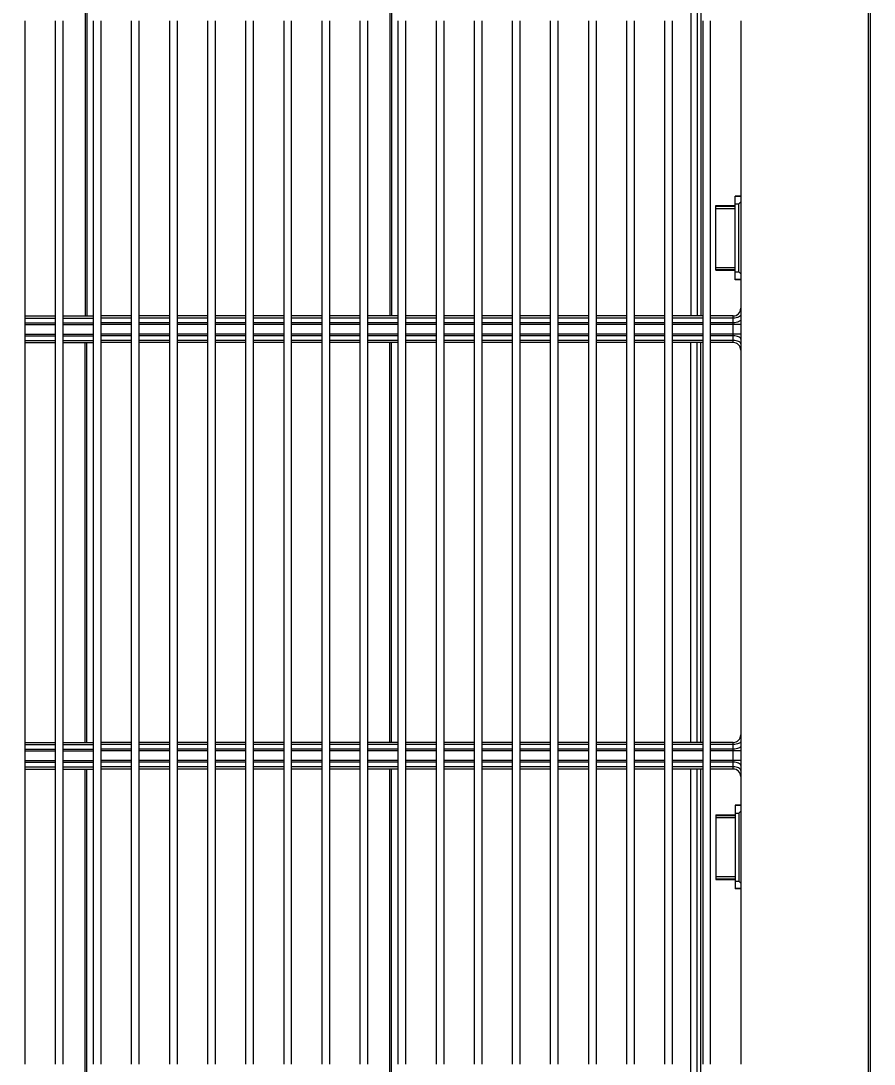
# Model space of a CAD drawing. Header units: metres. Extents: x -101133.8 to -101066.7, y -24899.3 to -24824.7.
# Drawn here: x -101102.3943 to -101102.1703, y -24845.647 to -24845.373 of the extents above; entities that cross this region are included whole.
import ezdxf

# ---------------------------------------------------------------- set-up
doc = ezdxf.new("R2010")
doc.units = ezdxf.units.M
doc.header["$LTSCALE"] = 0.2
doc.header["$PDSIZE"] = -5
doc.layers.add('CMT-COTATION DIVERS', color=1, linetype='Continuous')
doc.layers.add('CMT-CVC-MATERIEL', color=30, linetype='Continuous')
doc.styles.get("Standard").update_dxf_attribs({"font": 'arial.ttf'})
doc.dimstyles.get("Standard").update_dxf_attribs({"dimtxt": 0.18, "dimasz": 0.18, "dimexe": 0.18, "dimexo": 0.0625, "dimgap": 0.09, "dimtad": 0, "dimtih": 1, "dimtoh": 1, "dimdec": 4, "dimzin": 0, "dimdsep": 46, "dimtxsty": 'Standard', "dimcen": 0.09, "dimadec": 0, "dimazin": 0, "dimtfac": 1, "dimtdec": 4, "dimtofl": 0, "dimtmove": 0, "dimatfit": 3, "dimfxl": 1, "dimtolj": 1, "dimtzin": 0, "dimarcsym": 0})

# ---------------------------------------------------------------- blocks, each defined once
blk = doc.blocks.new('Cassette 600x600')
at = {"linetype": 'Continuous', "lineweight": 13}
for p, q in [((-20143.73, 277.01), (-20417.73, 277.01)), ((-20340.23, 277.01), (-20340.23, 269.01)), ((-20339.68, 277.01), (-20339.68, 269.01)), ((-20338.44, 277.01), (-20338.44, 269.01)), ((-20337.99, 277.01), (-20337.99, 269.01)), ((-20335.47, 277.01), (-20335.47, 269.01)), ((-20335.02, 277.01), (-20335.02, 269.01)), ((-20333.78, 277.01), (-20333.78, 269.01)), ((-20333.23, 277.01), (-20333.23, 269.01)), ((-20228.23, 277.01), (-20228.23, 269.01)), ((-20227.68, 277.01), (-20227.68, 269.01)), ((-20226.44, 277.01), (-20226.44, 269.01)), ((-20225.99, 277.01), (-20225.99, 269.01)), ((-20223.47, 277.01), (-20223.47, 269.01)), ((-20223.02, 277.01), (-20223.02, 269.01)), ((-20221.78, 277.01), (-20221.78, 269.01)), ((-20221.23, 277.01), (-20221.23, 269.01)), ((-20143.73, 269.01), (-20417.73, 269.01)), ((-20143.73, 267.01), (-20417.73, 267.01)), ((-20340.23, 267.01), (-20340.23, 259.01)), ((-20339.68, 267.01), (-20339.68, 259.01)), ((-20338.44, 267.01), (-20338.44, 259.01)), ((-20337.99, 267.01), (-20337.99, 259.01)), ((-20335.47, 267.01), (-20335.47, 259.01)), ((-20335.02, 267.01), (-20335.02, 259.01)), ((-20333.78, 267.01), (-20333.78, 259.01)), ((-20333.23, 267.01), (-20333.23, 259.01)), ((-20228.23, 267.01), (-20228.23, 259.01)), ((-20227.68, 267.01), (-20227.68, 259.01)), ((-20226.44, 267.01), (-20226.44, 259.01)), ((-20225.99, 267.01), (-20225.99, 259.01)), ((-20223.47, 267.01), (-20223.47, 259.01)), ((-20223.02, 267.01), (-20223.02, 259.01)), ((-20221.78, 267.01), (-20221.78, 259.01)), ((-20221.23, 267.01), (-20221.23, 259.01)), ((-20443.73, 261.16), (-20340.23, 261.16)), ((-20443.73, 260.7), (-20340.23, 260.7)), ((-20333.23, 261.16), (-20228.23, 261.16)), ((-20333.23, 260.7), (-20228.23, 260.7)), ((-20117.73, 261.16), (-20221.23, 261.16)), ((-20117.73, 260.7), (-20221.23, 260.7)), ((-20143.73, 259.01), (-20417.73, 259.01)), ((-20143.73, 257.01), (-20417.73, 257.01)), ((-20340.23, 249.01), (-20340.23, 257.01)), ((-20339.68, 249.01), (-20339.68, 257.01)), ((-20338.44, 249.01), (-20338.44, 257.01)), ((-20337.99, 249.01), (-20337.99, 257.01)), ((-20335.47, 249.01), (-20335.47, 257.01)), ((-20335.02, 249.01), (-20335.02, 257.01)), ((-20333.78, 249.01), (-20333.78, 257.01)), ((-20333.23, 249.01), (-20333.23, 257.01)), ((-20228.23, 249.01), (-20228.23, 257.01)), ((-20227.68, 249.01), (-20227.68, 257.01)), ((-20226.44, 249.01), (-20226.44, 257.01)), ((-20225.99, 249.01), (-20225.99, 257.01)), ((-20223.47, 249.01), (-20223.47, 257.01)), ((-20223.02, 249.01), (-20223.02, 257.01)), ((-20221.78, 249.01), (-20221.78, 257.01)), ((-20221.23, 249.01), (-20221.23, 257.01)), ((-20143.73, 249.01), (-20417.73, 249.01)), ((-20143.73, 247.01), (-20417.73, 247.01)), ((-20340.23, 239.01), (-20340.23, 247.01)), ((-20339.68, 239.01), (-20339.68, 247.01)), ((-20338.44, 239.01), (-20338.44, 247.01)), ((-20337.99, 239.01), (-20337.99, 247.01)), ((-20335.47, 239.01), (-20335.47, 247.01)), ((-20335.02, 239.01), (-20335.02, 247.01)), ((-20333.78, 239.01), (-20333.78, 247.01)), ((-20333.23, 239.01), (-20333.23, 247.01)), ((-20228.23, 239.01), (-20228.23, 247.01)), ((-20227.68, 239.01), (-20227.68, 247.01)), ((-20226.44, 239.01), (-20226.44, 247.01)), ((-20225.99, 239.01), (-20225.99, 247.01)), ((-20223.47, 239.01), (-20223.47, 247.01)), ((-20223.02, 239.01), (-20223.02, 247.01)), ((-20221.78, 239.01), (-20221.78, 247.01)), ((-20221.23, 239.01), (-20221.23, 247.01)), ((-20143.73, 239.01), (-20417.73, 239.01)), ((-20143.73, 237.01), (-20417.73, 237.01)), ((-20340.23, 229.01), (-20340.23, 237.01)), ((-20339.68, 229.01), (-20339.68, 237.01)), ((-20338.44, 229.01), (-20338.44, 237.01)), ((-20337.99, 229.01), (-20337.99, 237.01)), ((-20335.47, 229.01), (-20335.47, 237.01)), ((-20335.02, 229.01), (-20335.02, 237.01)), ((-20333.78, 229.01), (-20333.78, 237.01)), ((-20333.23, 229.01), (-20333.23, 237.01)), ((-20228.23, 229.01), (-20228.23, 237.01)), ((-20227.68, 229.01), (-20227.68, 237.01)), ((-20226.44, 229.01), (-20226.44, 237.01)), ((-20225.99, 229.01), (-20225.99, 237.01)), ((-20223.47, 229.01), (-20223.47, 237.01)), ((-20223.02, 229.01), (-20223.02, 237.01)), ((-20221.78, 229.01), (-20221.78, 237.01)), ((-20221.23, 229.01), (-20221.23, 237.01)), ((-20143.73, 229.01), (-20417.73, 229.01)), ((-20143.73, 227.01), (-20417.73, 227.01)), ((-20340.23, 219.01), (-20340.23, 227.01)), ((-20339.68, 219.01), (-20339.68, 227.01)), ((-20338.44, 219.01), (-20338.44, 227.01)), ((-20337.99, 219.01), (-20337.99, 227.01)), ((-20335.47, 219.01), (-20335.47, 227.01)), ((-20335.02, 219.01), (-20335.02, 227.01)), ((-20333.78, 219.01), (-20333.78, 227.01)), ((-20333.23, 219.01), (-20333.23, 227.01)), ((-20228.23, 219.01), (-20228.23, 227.01)), ((-20227.68, 219.01), (-20227.68, 227.01)), ((-20226.44, 219.01), (-20226.44, 227.01)), ((-20225.99, 219.01), (-20225.99, 227.01)), ((-20223.47, 219.01), (-20223.47, 227.01)), ((-20223.02, 219.01), (-20223.02, 227.01)), ((-20221.78, 219.01), (-20221.78, 227.01)), ((-20221.23, 219.01), (-20221.23, 227.01)), ((-20143.73, 219.01), (-20417.73, 219.01)), ((-20143.73, 217.01), (-20417.73, 217.01)), ((-20340.23, 209.01), (-20340.23, 217.01)), ((-20339.68, 209.01), (-20339.68, 217.01)), ((-20338.44, 209.01), (-20338.44, 217.01)), ((-20337.99, 209.01), (-20337.99, 217.01)), ((-20335.47, 209.01), (-20335.47, 217.01)), ((-20335.02, 209.01), (-20335.02, 217.01)), ((-20333.78, 209.01), (-20333.78, 217.01)), ((-20333.23, 209.01), (-20333.23, 217.01)), ((-20228.23, 209.01), (-20228.23, 217.01)), ((-20227.68, 209.01), (-20227.68, 217.01)), ((-20226.44, 209.01), (-20226.44, 217.01)), ((-20225.99, 209.01), (-20225.99, 217.01)), ((-20223.47, 209.01), (-20223.47, 217.01)), ((-20223.02, 209.01), (-20223.02, 217.01)), ((-20221.78, 209.01), (-20221.78, 217.01)), ((-20221.23, 209.01), (-20221.23, 217.01)), ((-20143.73, 209.01), (-20417.73, 209.01)), ((-20143.73, 207.01), (-20417.73, 207.01)), ((-20340.23, 199.01), (-20340.23, 207.01)), ((-20339.68, 199.01), (-20339.68, 207.01)), ((-20338.44, 199.01), (-20338.44, 207.01)), ((-20337.99, 199.01), (-20337.99, 207.01)), ((-20335.47, 199.01), (-20335.47, 207.01)), ((-20335.02, 199.01), (-20335.02, 207.01)), ((-20333.78, 199.01), (-20333.78, 207.01)), ((-20333.23, 199.01), (-20333.23, 207.01)), ((-20228.23, 199.01), (-20228.23, 207.01)), ((-20227.68, 199.01), (-20227.68, 207.01)), ((-20226.44, 199.01), (-20226.44, 207.01)), ((-20225.99, 199.01), (-20225.99, 207.01)), ((-20223.47, 199.01), (-20223.47, 207.01)), ((-20223.02, 199.01), (-20223.02, 207.01)), ((-20221.78, 199.01), (-20221.78, 207.01)), ((-20221.23, 199.01), (-20221.23, 207.01)), ((-20143.73, 199.01), (-20417.73, 199.01)), ((-20143.73, 197.01), (-20417.73, 197.01)), ((-20340.23, 189.01), (-20340.23, 197.01)), ((-20339.68, 189.01), (-20339.68, 197.01)), ((-20338.44, 189.01), (-20338.44, 197.01)), ((-20337.99, 189.01), (-20337.99, 197.01)), ((-20335.47, 189.01), (-20335.47, 197.01)), ((-20335.02, 189.01), (-20335.02, 197.01)), ((-20333.78, 189.01), (-20333.78, 197.01)), ((-20333.23, 189.01), (-20333.23, 197.01)), ((-20228.23, 189.01), (-20228.23, 197.01)), ((-20227.68, 189.01), (-20227.68, 197.01)), ((-20226.44, 189.01), (-20226.44, 197.01)), ((-20225.99, 189.01), (-20225.99, 197.01)), ((-20223.47, 189.01), (-20223.47, 197.01)), ((-20223.02, 189.01), (-20223.02, 197.01)), ((-20221.78, 189.01), (-20221.78, 197.01)), ((-20221.23, 189.01), (-20221.23, 197.01)), ((-20143.73, 189.01), (-20417.73, 189.01)), ((-20143.73, 187.01), (-20417.73, 187.01)), ((-20340.23, 179.01), (-20340.23, 187.01)), ((-20339.68, 179.01), (-20339.68, 187.01)), ((-20338.44, 179.01), (-20338.44, 187.01)), ((-20337.99, 179.01), (-20337.99, 187.01)), ((-20335.47, 179.01), (-20335.47, 187.01)), ((-20335.02, 179.01), (-20335.02, 187.01)), ((-20333.78, 179.01), (-20333.78, 187.01)), ((-20333.23, 179.01), (-20333.23, 187.01)), ((-20228.23, 179.01), (-20228.23, 187.01)), ((-20227.68, 179.01), (-20227.68, 187.01)), ((-20226.44, 179.01), (-20226.44, 187.01)), ((-20225.99, 179.01), (-20225.99, 187.01)), ((-20223.47, 179.01), (-20223.47, 187.01)), ((-20223.02, 179.01), (-20223.02, 187.01)), ((-20221.78, 179.01), (-20221.78, 187.01)), ((-20221.23, 179.01), (-20221.23, 187.01)), ((-20443.73, 181.16), (-20340.23, 181.16)), ((-20333.23, 181.16), (-20228.23, 181.16)), ((-20117.73, 181.16), (-20221.23, 181.16)), ((-20443.73, 180.7), (-20340.23, 180.7)), ((-20143.73, 179.01), (-20417.73, 179.01)), ((-20333.23, 180.7), (-20228.23, 180.7)), ((-20117.73, 180.7), (-20221.23, 180.7)), ((-20143.73, 177.01), (-20417.73, 177.01)), ((-20340.23, 169.01), (-20340.23, 177.01)), ((-20339.68, 169.01), (-20339.68, 177.01)), ((-20338.44, 169.01), (-20338.44, 177.01)), ((-20337.99, 169.01), (-20337.99, 177.01)), ((-20335.47, 169.01), (-20335.47, 177.01)), ((-20335.02, 169.01), (-20335.02, 177.01)), ((-20333.78, 169.01), (-20333.78, 177.01)), ((-20333.23, 169.01), (-20333.23, 177.01)), ((-20228.23, 169.01), (-20228.23, 177.01)), ((-20227.68, 169.01), (-20227.68, 177.01)), ((-20226.44, 169.01), (-20226.44, 177.01)), ((-20225.99, 169.01), (-20225.99, 177.01)), ((-20223.47, 169.01), (-20223.47, 177.01)), ((-20223.02, 169.01), (-20223.02, 177.01)), ((-20221.78, 169.01), (-20221.78, 177.01)), ((-20221.23, 169.01), (-20221.23, 177.01)), ((-20143.73, 169.01), (-20417.73, 169.01)), ((-20143.73, 167.01), (-20417.73, 167.01)), ((-20340.23, 159.01), (-20340.23, 167.01)), ((-20339.68, 159.01), (-20339.68, 167.01)), ((-20338.44, 159.01), (-20338.44, 167.01)), ((-20337.99, 159.01), (-20337.99, 167.01)), ((-20335.47, 159.01), (-20335.47, 167.01)), ((-20335.02, 159.01), (-20335.02, 167.01)), ((-20333.78, 159.01), (-20333.78, 167.01)), ((-20333.23, 159.01), (-20333.23, 167.01)), ((-20228.23, 159.01), (-20228.23, 167.01)), ((-20227.68, 159.01), (-20227.68, 167.01)), ((-20226.44, 159.01), (-20226.44, 167.01)), ((-20225.99, 159.01), (-20225.99, 167.01)), ((-20223.47, 159.01), (-20223.47, 167.01)), ((-20223.02, 159.01), (-20223.02, 167.01)), ((-20221.78, 159.01), (-20221.78, 167.01)), ((-20221.23, 159.01), (-20221.23, 167.01)), ((-20143.73, 159.01), (-20417.73, 159.01)), ((-20143.73, 157.01), (-20417.73, 157.01)), ((-20340.23, 149.01), (-20340.23, 157.01)), ((-20339.68, 149.01), (-20339.68, 157.01)), ((-20338.44, 149.01), (-20338.44, 157.01)), ((-20337.99, 149.01), (-20337.99, 157.01)), ((-20335.47, 149.01), (-20335.47, 157.01)), ((-20335.02, 149.01), (-20335.02, 157.01)), ((-20333.78, 149.01), (-20333.78, 157.01)), ((-20333.23, 149.01), (-20333.23, 157.01)), ((-20228.23, 149.01), (-20228.23, 157.01)), ((-20227.68, 149.01), (-20227.68, 157.01)), ((-20226.44, 149.01), (-20226.44, 157.01)), ((-20225.99, 149.01), (-20225.99, 157.01)), ((-20223.47, 149.01), (-20223.47, 157.01)), ((-20223.02, 149.01), (-20223.02, 157.01)), ((-20221.78, 149.01), (-20221.78, 157.01)), ((-20221.23, 149.01), (-20221.23, 157.01)), ((-20143.73, 149.01), (-20417.73, 149.01)), ((-20143.73, 147.01), (-20417.73, 147.01)), ((-20340.23, 139.01), (-20340.23, 147.01)), ((-20339.68, 139.01), (-20339.68, 147.01)), ((-20338.44, 139.01), (-20338.44, 147.01)), ((-20337.99, 139.01), (-20337.99, 147.01)), ((-20335.47, 139.01), (-20335.47, 147.01)), ((-20335.02, 139.01), (-20335.02, 147.01)), ((-20333.78, 139.01), (-20333.78, 147.01)), ((-20333.23, 139.01), (-20333.23, 147.01)), ((-20228.23, 139.01), (-20228.23, 147.01)), ((-20227.68, 139.01), (-20227.68, 147.01)), ((-20226.44, 139.01), (-20226.44, 147.01)), ((-20225.99, 139.01), (-20225.99, 147.01)), ((-20223.47, 139.01), (-20223.47, 147.01)), ((-20223.02, 139.01), (-20223.02, 147.01)), ((-20221.78, 139.01), (-20221.78, 147.01)), ((-20221.23, 139.01), (-20221.23, 147.01)), ((-20143.73, 139.01), (-20417.73, 139.01)), ((-20143.73, 137.01), (-20417.73, 137.01)), ((-20340.23, 129.01), (-20340.23, 137.01)), ((-20339.68, 129.01), (-20339.68, 137.01)), ((-20338.44, 129.01), (-20338.44, 137.01)), ((-20337.99, 129.01), (-20337.99, 137.01)), ((-20335.47, 129.01), (-20335.47, 137.01)), ((-20335.02, 129.01), (-20335.02, 137.01)), ((-20333.78, 129.01), (-20333.78, 137.01)), ((-20333.23, 129.01), (-20333.23, 137.01)), ((-20228.23, 129.01), (-20228.23, 137.01)), ((-20227.68, 129.01), (-20227.68, 137.01)), ((-20226.44, 129.01), (-20226.44, 137.01)), ((-20225.99, 129.01), (-20225.99, 137.01)), ((-20223.47, 129.01), (-20223.47, 137.01)), ((-20223.02, 129.01), (-20223.02, 137.01)), ((-20221.78, 129.01), (-20221.78, 137.01)), ((-20221.23, 129.01), (-20221.23, 137.01)), ((-20143.73, 129.01), (-20417.73, 129.01)), ((-20143.73, 127.01), (-20417.73, 127.01)), ((-20340.23, 119.01), (-20340.23, 127.01)), ((-20339.68, 119.01), (-20339.68, 127.01)), ((-20338.44, 119.01), (-20338.44, 127.01)), ((-20337.99, 119.01), (-20337.99, 127.01)), ((-20335.47, 119.01), (-20335.47, 127.01)), ((-20335.02, 119.01), (-20335.02, 127.01)), ((-20333.78, 119.01), (-20333.78, 127.01)), ((-20333.23, 119.01), (-20333.23, 127.01)), ((-20228.23, 119.01), (-20228.23, 127.01)), ((-20227.68, 119.01), (-20227.68, 127.01)), ((-20226.44, 119.01), (-20226.44, 127.01)), ((-20225.99, 119.01), (-20225.99, 127.01)), ((-20223.47, 119.01), (-20223.47, 127.01)), ((-20223.02, 119.01), (-20223.02, 127.01)), ((-20221.78, 119.01), (-20221.78, 127.01)), ((-20221.23, 119.01), (-20221.23, 127.01)), ((-20143.73, 119.01), (-20417.73, 119.01)), ((-20143.73, 117.01), (-20417.73, 117.01)), ((-20340.23, 109.01), (-20340.23, 117.01)), ((-20339.68, 109.01), (-20339.68, 117.01)), ((-20338.44, 109.01), (-20338.44, 117.01)), ((-20337.99, 109.01), (-20337.99, 117.01)), ((-20335.47, 109.01), (-20335.47, 117.01)), ((-20335.02, 109.01), (-20335.02, 117.01)), ((-20333.78, 109.01), (-20333.78, 117.01)), ((-20333.23, 109.01), (-20333.23, 117.01)), ((-20228.23, 109.01), (-20228.23, 117.01)), ((-20227.68, 109.01), (-20227.68, 117.01)), ((-20226.44, 109.01), (-20226.44, 117.01)), ((-20225.99, 109.01), (-20225.99, 117.01)), ((-20223.47, 109.01), (-20223.47, 117.01)), ((-20223.02, 109.01), (-20223.02, 117.01)), ((-20221.78, 109.01), (-20221.78, 117.01)), ((-20221.23, 109.01), (-20221.23, 117.01)), ((-20143.73, 109.01), (-20417.73, 109.01)), ((-20143.73, 107.01), (-20417.73, 107.01)), ((-20340.23, 99.01), (-20340.23, 107.01)), ((-20339.68, 99.01), (-20339.68, 107.01)), ((-20338.44, 99.01), (-20338.44, 107.01)), ((-20337.99, 99.01), (-20337.99, 107.01)), ((-20335.47, 99.01), (-20335.47, 107.01)), ((-20335.02, 99.01), (-20335.02, 107.01)), ((-20333.78, 99.01), (-20333.78, 107.01)), ((-20333.23, 99.01), (-20333.23, 107.01)), ((-20228.23, 99.01), (-20228.23, 107.01)), ((-20227.68, 99.01), (-20227.68, 107.01)), ((-20226.44, 99.01), (-20226.44, 107.01)), ((-20225.99, 99.01), (-20225.99, 107.01)), ((-20223.47, 99.01), (-20223.47, 107.01)), ((-20223.02, 99.01), (-20223.02, 107.01)), ((-20221.78, 99.01), (-20221.78, 107.01)), ((-20221.23, 99.01), (-20221.23, 107.01)), ((-20444.73, 102.1), (-20340.23, 102.1)), ((-20333.23, 102.1), (-20228.23, 102.1)), ((-20116.73, 102.1), (-20221.23, 102.1)), ((-20443.28, 100.48), (-20340.23, 100.48)), ((-20432.64, 99.51), (-20340.23, 99.51)), ((-20143.73, 99.01), (-20417.73, 99.01)), ((-20333.23, 100.48), (-20228.23, 100.48)), ((-20333.23, 99.51), (-20228.23, 99.51)), ((-20118.18, 100.48), (-20221.23, 100.48)), ((-20128.82, 99.51), (-20221.23, 99.51)), ((-20143.73, 97.01), (-20417.73, 97.01)), ((-20340.23, 91.01), (-20340.23, 97.01)), ((-20339.68, 91.01), (-20339.68, 97.01)), ((-20338.44, 91.01), (-20338.44, 97.01)), ((-20337.99, 91.01), (-20337.99, 97.01)), ((-20335.47, 91.01), (-20335.47, 97.01)), ((-20335.02, 91.01), (-20335.02, 97.01)), ((-20333.78, 91.01), (-20333.78, 97.01)), ((-20333.23, 91.01), (-20333.23, 97.01)), ((-20228.23, 91.01), (-20228.23, 97.01)), ((-20227.68, 91.01), (-20227.68, 97.01)), ((-20226.44, 91.01), (-20226.44, 97.01)), ((-20225.99, 91.01), (-20225.99, 97.01)), ((-20223.47, 91.01), (-20223.47, 97.01)), ((-20223.02, 91.01), (-20223.02, 97.01)), ((-20221.78, 91.01), (-20221.78, 97.01)), ((-20221.23, 91.01), (-20221.23, 97.01)), ((-20352.23, 95.54), (-20369.23, 95.54)), ((-20369.23, 95.54), (-20369.23, 90.51)), ((-20369.05, 95.54), (-20369.05, 90.51)), ((-20368.48, 95.54), (-20368.48, 90.51)), ((-20352.98, 95.54), (-20352.98, 90.51)), ((-20352.41, 95.54), (-20352.41, 90.51)), ((-20352.23, 95.54), (-20352.23, 90.51)), ((-20209.23, 95.54), (-20192.23, 95.54)), ((-20209.23, 95.54), (-20209.23, 90.51)), ((-20209.05, 95.54), (-20209.05, 90.51)), ((-20208.48, 95.54), (-20208.48, 90.51)), ((-20192.98, 95.54), (-20192.98, 90.51)), ((-20192.41, 95.54), (-20192.41, 90.51)), ((-20192.23, 95.54), (-20192.23, 90.51)), ((-20369.23, 90.51), (-20371.73, 90.51)), ((-20371.73, 89.01), (-20371.73, 90.51)), ((-20371.63, 89.01), (-20371.63, 90.51)), ((-20369.66, 90.51), (-20369.66, 89.53)), ((-20369.05, 90.51), (-20369.23, 90.51)), ((-20368.48, 90.51), (-20369.05, 90.51)), ((-20352.98, 90.51), (-20368.48, 90.51)), ((-20352.41, 90.51), (-20352.98, 90.51)), ((-20352.23, 90.51), (-20352.41, 90.51)), ((-20349.73, 90.51), (-20352.23, 90.51)), ((-20351.8, 90.51), (-20351.8, 89.53)), ((-20349.83, 89.01), (-20349.83, 90.51)), ((-20349.73, 89.01), (-20349.73, 90.51)), ((-20340.23, 91.01), (-20339.68, 91.01)), ((-20339.75, 90.24), (-20339.69, 90.61)), ((-20339.69, 90.61), (-20339.68, 91.01)), ((-20339.68, 91.01), (-20338.44, 91.01)), ((-20338.51, 90.24), (-20338.46, 90.61)), ((-20338.46, 90.61), (-20338.44, 91.01)), ((-20338.44, 91.01), (-20337.99, 91.01)), ((-20337.99, 89.01), (-20337.99, 91.01)), ((-20337.99, 91.01), (-20335.47, 91.01)), ((-20335.47, 89.01), (-20335.47, 91.01)), ((-20335.47, 91.01), (-20335.02, 91.01)), ((-20335.02, 91.01), (-20333.78, 91.01)), ((-20335, 90.61), (-20335.02, 91.01)), ((-20334.95, 90.24), (-20335, 90.61)), ((-20333.78, 91.01), (-20333.23, 91.01)), ((-20333.77, 90.61), (-20333.78, 91.01)), ((-20333.71, 90.24), (-20333.77, 90.61)), ((-20228.23, 91.01), (-20227.68, 91.01)), ((-20227.75, 90.24), (-20227.69, 90.61)), ((-20227.69, 90.61), (-20227.68, 91.01)), ((-20227.68, 91.01), (-20226.44, 91.01)), ((-20226.51, 90.24), (-20226.46, 90.61)), ((-20226.46, 90.61), (-20226.44, 91.01)), ((-20226.44, 91.01), (-20225.99, 91.01)), ((-20225.99, 89.01), (-20225.99, 91.01)), ((-20225.99, 91.01), (-20223.47, 91.01)), ((-20223.47, 89.01), (-20223.47, 91.01)), ((-20223.47, 91.01), (-20223.02, 91.01)), ((-20223.02, 91.01), (-20221.78, 91.01)), ((-20223, 90.61), (-20223.02, 91.01)), ((-20222.95, 90.24), (-20223, 90.61)), ((-20221.78, 91.01), (-20221.23, 91.01)), ((-20221.77, 90.61), (-20221.78, 91.01)), ((-20221.71, 90.24), (-20221.77, 90.61)), ((-20211.73, 90.51), (-20209.23, 90.51)), ((-20211.73, 89.01), (-20211.73, 90.51)), ((-20211.63, 89.01), (-20211.63, 90.51)), ((-20209.66, 90.51), (-20209.66, 89.53)), ((-20209.23, 90.51), (-20209.05, 90.51)), ((-20209.05, 90.51), (-20208.48, 90.51)), ((-20208.48, 90.51), (-20192.98, 90.51)), ((-20192.98, 90.51), (-20192.41, 90.51)), ((-20192.41, 90.51), (-20192.23, 90.51)), ((-20192.23, 90.51), (-20189.73, 90.51)), ((-20191.8, 90.51), (-20191.8, 89.53)), ((-20189.83, 89.01), (-20189.83, 90.51)), ((-20189.73, 89.01), (-20189.73, 90.51)), ((-20143.73, 89.01), (-20417.73, 89.01)), ((-20369.66, 89.53), (-20370.18, 89.01)), ((-20351.8, 89.53), (-20369.66, 89.53)), ((-20351.28, 89.01), (-20351.8, 89.53)), ((-20340.57, 89.01), (-20340.4, 89.04)), ((-20340.4, 89.04), (-20340.23, 89.16)), ((-20340.23, 89.16), (-20340.07, 89.34)), ((-20340.07, 89.34), (-20339.94, 89.59)), ((-20339.94, 89.59), (-20339.83, 89.89)), ((-20339.83, 89.89), (-20339.75, 90.24)), ((-20339.34, 89.01), (-20339.16, 89.04)), ((-20339.16, 89.04), (-20338.99, 89.16)), ((-20338.99, 89.16), (-20338.84, 89.34)), ((-20338.84, 89.34), (-20338.7, 89.59)), ((-20338.7, 89.59), (-20338.59, 89.89)), ((-20338.59, 89.89), (-20338.51, 90.24)), ((-20334.87, 89.89), (-20334.95, 90.24)), ((-20334.76, 89.59), (-20334.87, 89.89)), ((-20334.62, 89.34), (-20334.76, 89.59)), ((-20334.47, 89.16), (-20334.62, 89.34)), ((-20334.3, 89.04), (-20334.47, 89.16)), ((-20334.12, 89.01), (-20334.3, 89.04)), ((-20333.63, 89.89), (-20333.71, 90.24)), ((-20333.52, 89.59), (-20333.63, 89.89)), ((-20333.39, 89.34), (-20333.52, 89.59)), ((-20333.23, 89.16), (-20333.39, 89.34)), ((-20333.06, 89.04), (-20333.23, 89.16)), ((-20332.89, 89.01), (-20333.06, 89.04)), ((-20228.57, 89.01), (-20228.4, 89.04)), ((-20228.4, 89.04), (-20228.23, 89.16)), ((-20228.23, 89.16), (-20228.07, 89.34)), ((-20228.07, 89.34), (-20227.94, 89.59)), ((-20227.94, 89.59), (-20227.83, 89.89)), ((-20227.83, 89.89), (-20227.75, 90.24)), ((-20227.34, 89.01), (-20227.16, 89.04)), ((-20227.16, 89.04), (-20226.99, 89.16)), ((-20226.99, 89.16), (-20226.84, 89.34)), ((-20226.84, 89.34), (-20226.7, 89.59)), ((-20226.7, 89.59), (-20226.59, 89.89)), ((-20226.59, 89.89), (-20226.51, 90.24)), ((-20222.87, 89.89), (-20222.95, 90.24)), ((-20222.76, 89.59), (-20222.87, 89.89)), ((-20222.62, 89.34), (-20222.76, 89.59)), ((-20222.47, 89.16), (-20222.62, 89.34)), ((-20222.3, 89.04), (-20222.47, 89.16)), ((-20222.12, 89.01), (-20222.3, 89.04)), ((-20221.63, 89.89), (-20221.71, 90.24)), ((-20221.52, 89.59), (-20221.63, 89.89)), ((-20221.39, 89.34), (-20221.52, 89.59)), ((-20221.23, 89.16), (-20221.39, 89.34)), ((-20221.06, 89.04), (-20221.23, 89.16)), ((-20220.89, 89.01), (-20221.06, 89.04)), ((-20210.18, 89.01), (-20209.66, 89.53)), ((-20209.66, 89.53), (-20191.8, 89.53)), ((-20191.8, 89.53), (-20191.28, 89.01)), ((-20465.93, 55.51), (-20095.53, 55.51)), ((-20095.53, 55.01), (-20465.93, 55.01))]:
    blk.add_line(p, q, dxfattribs=at)
for centre, start, end in [((-20342.23, 91.01), 270, 0), ((-20331.23, 91.01), 180, 270), ((-20230.23, 91.01), 270, 0), ((-20219.23, 91.01), 180, 270)]:
    blk.add_arc(centre, 2, start, end, dxfattribs=at)
blk = doc.blocks.new('COT-45')
at = {"color": 0}
for p, q in [((0, -1), (0, 1)), ((-1, 0), (1, 0))]:
    blk.add_line(p, q, dxfattribs=at)
at = {"color": 0, "const_width": 0.4}
blk.add_lwpolyline([(-0.442, -0.442), (0.442, 0.442)], dxfattribs=at)
blk = doc.blocks.new('*D136')
at = {"layer": 'CMT-COTATION DIVERS', "color": 0, "lineweight": -2}
for p, q in [((-101104.56913, -24845.36165), (-101101.33268, -24845.36165)), ((-101101.38268, -24847.96619), (-101101.38268, -24845.38665)), ((-101101.83047, -24847.99119), (-101101.33268, -24847.99119))]:
    blk.add_line(p, q, dxfattribs=at)
at = {"layer": 'Defpoints', "color": 0, "lineweight": 15}
for p in [(-101104.59913, -24845.36165), (-101101.38268, -24845.36165), (-101101.86047, -24847.99119)]:
    blk.add_point(p, dxfattribs=at)
at = {"layer": 'CMT-COTATION DIVERS', "color": 0, "lineweight": -2, "xscale": 0.025, "yscale": 0.025, "zscale": 0.025}
for p, rotation in [((-101101.38268, -24845.36165), 90), ((-101101.38268, -24847.99119), 270)]:
    blk.add_blockref('COT-45', p, dxfattribs=dict(at, rotation=rotation))
at = {"layer": 'CMT-COTATION DIVERS', "color": 0, "lineweight": 15, "insert": (-101101.4585, -24846.67642), "char_height": 0.075, "attachment_point": 5, "rotation": 90}
blk.add_mtext('\\A1;263', dxfattribs=at)
blk = doc.blocks.new('*D137')
at = {"layer": 'CMT-COTATION DIVERS', "color": 0, "lineweight": -2}
for p, q in [((-101102.36198, -24845.00659), (-101101.33268, -24845.00659)), ((-101101.38268, -24845.03159), (-101101.38268, -24845.33665)), ((-101101.35268, -24845.36165), (-101101.33268, -24845.36165))]:
    blk.add_line(p, q, dxfattribs=at)
at = {"layer": 'Defpoints', "color": 0, "lineweight": 15}
for p in [(-101102.39198, -24845.00659), (-101101.38268, -24845.36165), (-101101.38268, -24845.36165)]:
    blk.add_point(p, dxfattribs=at)
at = {"layer": 'CMT-COTATION DIVERS', "color": 0, "lineweight": -2, "xscale": 0.025, "yscale": 0.025, "zscale": 0.025}
for p, rotation in [((-101101.38268, -24845.00659), 90), ((-101101.38268, -24845.36165), 270)]:
    blk.add_blockref('COT-45', p, dxfattribs=dict(at, rotation=rotation))
at = {"layer": 'CMT-COTATION DIVERS', "color": 0, "lineweight": 15, "insert": (-101101.4585, -24845.18412), "char_height": 0.075, "attachment_point": 5, "rotation": 90}
blk.add_mtext('\\A1;36', dxfattribs=at)

msp = doc.modelspace()

# ---------------------------------------------------------------- block references
at = {"layer": 'CMT-CVC-MATERIEL', "xscale": 0.001, "yscale": 0.001, "zscale": 0.001, "rotation": 90}
msp.add_blockref('Cassette 600x600', (-101102.11629, -24825.22928), dxfattribs=at)

# ---------------------------------------------------------------- dimensions: what is measured, and where the dimension line sits
at = {"layer": 'CMT-COTATION DIVERS', "lineweight": 15}
for p1, p2, picture, middle in [((-101102.39198, -24845.00659), (-101101.38268, -24845.36165), '*D137', (-101101.4585, -24845.18412)), ((-101101.86047, -24847.99119), (-101104.59913, -24845.36165), '*D136', (-101101.4585, -24846.67642))]:
    dim = msp.add_linear_dim(base=(-101101.38268, -24845.36165), p1=p1, p2=p2, angle=90, dimstyle='Standard', override={"dimscale": 0.05, "dimtxt": 1.5, "dimasz": 0.5, "dimexe": 1, "dimexo": 0.6, "dimgap": 0.75, "dimtad": 1, "dimtih": 0, "dimtoh": 0, "dimdec": 0, "dimlfac": 100, "dimblk": 'COT-45', "dimcen": 0, "dimadec": 2, "dimazin": 2, "dimtdec": 2, "dimtix": 1, "dimtmove": 1, "dimfrac": 1}, dxfattribs=at)
    dim.commit()
    dim.dimension.update_dxf_attribs({"geometry": picture, "text_midpoint": middle})

doc.saveas('drawing.dxf')
